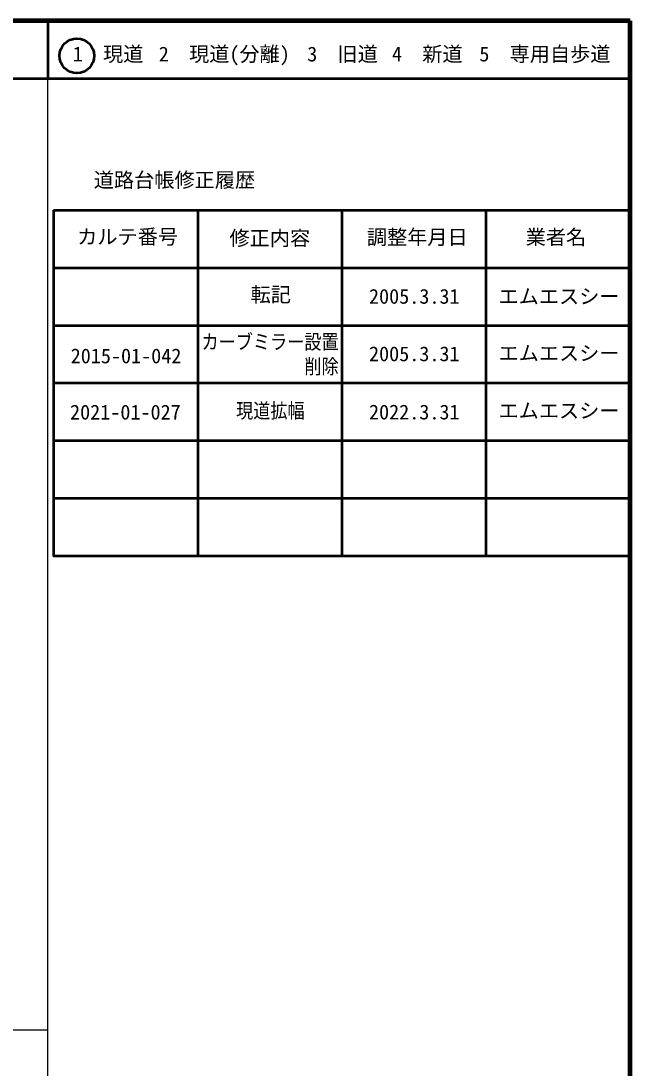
# Model space of a CAD drawing. Units: millimetres, scale not verified. Extents: x 40000 to 680000, y 20000 to 380000.
# Drawn here: x 574332 to 680000, y 198357 to 380000 of the extents above; entities that cross this region are included whole.
import ezdxf
from ezdxf.enums import TextEntityAlignment as Align

# ---------------------------------------------------------------- set-up
doc = ezdxf.new("R2010")
doc.units = ezdxf.units.MM
doc.header["$LTSCALE"] = 1000
for name, color, linetype, lineweight in [('M-TTL', 2, 'Continuous', 140), ('M-TTL-BAND', 7, 'Continuous', 25), ('M-TTL-FRAM', 2, 'Continuous', 50), ('M-TTL-LINE', 7, 'Continuous', 50)]:
    doc.layers.add(name, color=color, linetype=linetype, lineweight=lineweight)
doc.layers.add('M-TTL-TXT', color=7, linetype='Continuous')
doc.styles.add('ＭＳ ゴシック', font='')
doc.styles.get('ＭＳ ゴシック').set_extended_font_data('MS Gothic')

msp = doc.modelspace()

# ---------------------------------------------------------------- linework, layer by layer
at = {"layer": 'M-TTL'}
for p, q in [((680000, 380000), (40000, 380000)), ((680000, 20000), (680000, 380000))]:
    msp.add_line(p, q, dxfattribs=at)
at = {"layer": 'M-TTL-BAND'}
for p, q in [((579000, 20000), (579000, 370000)), ((40000, 205000), (579000, 205000))]:
    msp.add_line(p, q, dxfattribs=at)
at = {"layer": 'M-TTL-FRAM'}
msp.add_line((580000, 347197), (680000, 347197), dxfattribs=at)
msp.add_lwpolyline([(580000, 347197), (580000, 287197), (680000, 287197)], dxfattribs=at)
at = {"layer": 'M-TTL-LINE'}
for p, q in [((579000, 380000), (579000, 370000)), ((40000, 370000), (680000, 370000)), ((605000, 347197), (605000, 287197)), ((630000, 347197), (630000, 287197)), ((655000, 347197), (655000, 287197)), ((580000, 337197), (680000, 337197)), ((580000, 327197), (680000, 327197)), ((580000, 317197), (680000, 317197)), ((580000, 307197), (680000, 307197)), ((580000, 297197), (680000, 297197))]:
    msp.add_line(p, q, dxfattribs=at)
msp.add_circle((584031, 373958), 3000, dxfattribs=at)

# ---------------------------------------------------------------- texts
at = {"layer": 'M-TTL-TXT', "style": 'ＭＳ ゴシック'}
for s, p in [('1\u3000現道', (583323, 372208)), ('2\u3000現道(分離)', (598244, 372208)), ('3\u3000旧道', (623996, 372208)), ('4\u3000新道', (638699, 372208)), ('5\u3000専用自歩道', (653853, 372208)), ('道路台帳修正履歴', (586968, 350363)), ('カルテ番号', (584089, 340527)), ('修正内容', (610509, 340273)), ('調整年月日', (634339, 340447)), ('業者名', (661884, 340447)), ('転記', (614175, 330495)), ('2005.3.31', (634712, 330176)), ('エムエスシー', (657175, 330176)), ('2005.3.31', (634712, 320201)), ('エムエスシー', (657175, 320319)), ('2015-01-042', (582962, 319845)), ('2021-01-027', (582851, 310088)), ('2022.3.31', (634712, 310107)), ('エムエスシー', (657175, 310344))]:
    msp.add_text(s, height=2566, dxfattribs=at).set_placement(p, align=Align.BOTTOM_LEFT)
at = {"layer": 'M-TTL-TXT', "style": 'ＭＳ ゴシック', "width": 0.85}
for s, p in [('カーブミラー設置', (605650, 322291)), ('削除', (623507, 318013)), ('現道拡幅', (611650, 310344))]:
    msp.add_text(s, height=2566, dxfattribs=at).set_placement(p, align=Align.BOTTOM_LEFT)

doc.saveas('drawing.dxf')
